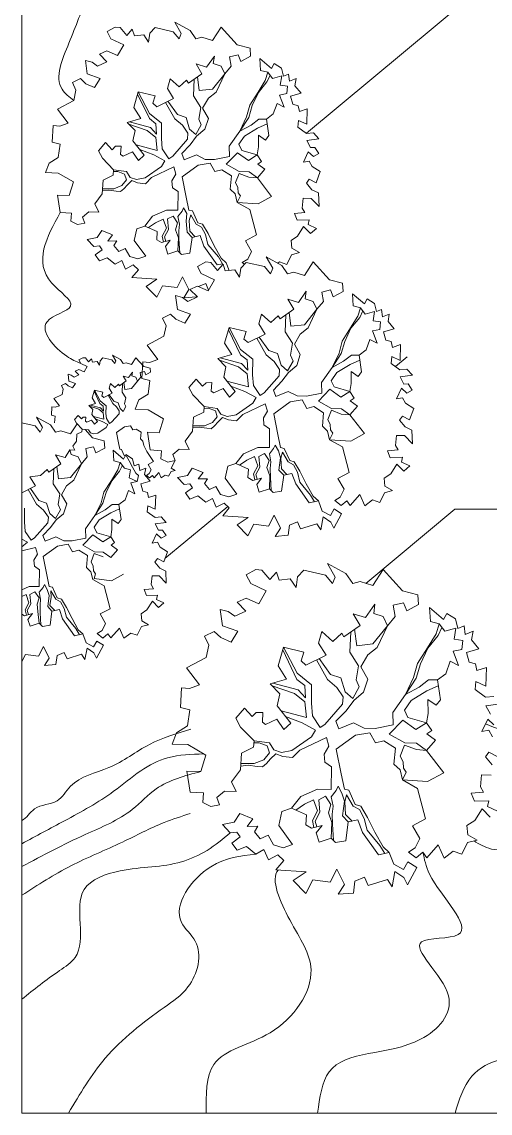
# Model space of a CAD drawing. Header units: millimetres. Extents: x 0 to 105900, y -40 to 70523.
# Drawn here: x 0 to 14388, y 0 to 33554 of the extents above; entities that cross this region are included whole.
import ezdxf

# ---------------------------------------------------------------- set-up
doc = ezdxf.new("R2010")
doc.units = ezdxf.units.MM
doc.layers.add('ceco.net 442 Smith House site plan', color=9, linetype='Continuous', lineweight=15)

msp = doc.modelspace()

# ---------------------------------------------------------------- linework, layer by layer
at = {"layer": 'ceco.net 442 Smith House site plan', "ltscale": 30}
for p, q in [((0, 68427), (0, 0)), ((246, 19563), (573, 19602)), ((3298, 19532), (3547, 19417)), ((423, 17389), (0, 17286)), ((221, 16192), (0, 16087)), ((0, 0), (105900, 0))]:
    msp.add_line(p, q, dxfattribs=at)
at = {"layer": 'ceco.net 442 Smith House site plan'}
for p, q in [((14384, 34831), (8741, 30126)), ((2869, 33392), (2620, 33254)), ((2620, 33254), (2732, 33036)), ((3018, 33378), (2869, 33392)), ((3223, 33133), (3018, 33378)), ((3391, 33326), (3223, 33133)), ((3458, 33122), (3391, 33326)), ((4095, 33375), (3928, 33201)), ((4650, 33250), (4095, 33375)), ((4829, 33035), (4650, 33250)), ((5173, 33287), (4696, 33547)), ((4696, 33547), (4900, 33198)), ((5348, 33035), (5173, 33287)), ((6126, 33389), (5862, 32979)), ((6615, 32844), (6126, 33389)), ((2732, 33036), (3131, 32849)), ((3744, 33152), (3458, 33122)), ((3894, 32931), (3744, 33152)), ((3928, 33201), (3894, 32931)), ((4900, 33198), (4829, 33035)), ((5532, 33084), (5348, 33035)), ((5862, 32979), (5532, 33084)), ((2614, 32660), (2387, 32558)), ((2387, 32558), (2612, 32329)), ((2940, 32517), (2614, 32660)), ((3131, 32849), (2940, 32517)), ((7012, 32742), (6615, 32844)), ((7027, 32496), (7012, 32742)), ((2157, 32314), (1955, 32370)), ((1955, 32370), (2011, 31950)), ((2325, 32195), (2157, 32314)), ((2612, 32329), (2325, 32195)), ((5534, 31960), (5353, 32260)), ((5353, 32260), (5675, 32165)), ((5675, 32165), (5914, 32502)), ((5914, 32502), (5883, 32269)), ((5883, 32269), (6121, 32191)), ((6383, 32478), (6644, 32540)), ((6433, 32191), (6383, 32478)), ((6644, 32540), (6729, 32334)), ((6729, 32334), (7027, 32496)), ((7313, 32423), (7673, 32116)), ((7337, 32062), (7313, 32423)), ((7673, 32116), (7753, 32269)), ((7753, 32269), (7976, 32126)), ((2011, 31950), (2404, 31810)), ((5120, 31668), (5534, 31960)), ((6232, 31954), (5859, 31487)), ((5974, 31392), (6232, 31954)), ((6121, 32191), (6232, 31954)), ((6232, 31954), (6433, 32191)), ((7559, 32004), (7337, 32062)), ((7479, 31746), (7559, 32004)), ((7630, 31907), (7531, 31704)), ((7702, 31811), (7559, 32004)), ((7983, 31889), (7702, 31811)), ((7938, 31610), (7983, 31889)), ((7976, 32126), (8039, 31885)), ((8039, 31885), (8195, 31946)), ((8195, 31946), (8223, 31726)), ((1799, 31808), (1553, 31689)), ((1553, 31689), (1663, 31452)), ((1965, 31652), (1799, 31808)), ((2237, 31532), (1965, 31652)), ((2404, 31810), (2237, 31532)), ((4473, 31509), (4556, 31804)), ((4556, 31804), (4836, 31552)), ((4836, 31552), (5062, 31758)), ((5062, 31758), (5120, 31668)), ((5295, 31791), (5274, 31276)), ((5449, 31439), (5392, 31860)), ((7257, 31389), (7479, 31746)), ((7531, 31704), (7266, 31378)), ((8161, 31571), (7938, 31610)), ((8141, 31346), (8161, 31571)), ((8223, 31726), (8429, 31812)), ((8429, 31812), (8390, 31588)), ((8390, 31588), (8577, 31364)), ((1663, 31452), (1597, 31137)), ((3438, 30923), (3576, 31402)), ((3557, 31334), (3917, 30577)), ((3922, 30738), (3576, 31402)), ((3576, 31402), (4094, 31279)), ((4094, 31279), (4025, 31049)), ((4662, 31199), (4473, 31509)), ((5274, 31276), (5497, 30925)), ((5859, 31487), (5449, 31439)), ((5551, 30901), (5730, 31206)), ((5730, 31206), (5974, 31392)), ((7004, 30987), (7257, 31389)), ((7266, 31378), (7079, 30980)), ((7920, 31300), (8141, 31346)), ((8056, 30929), (7920, 31300)), ((8577, 31364), (8257, 31270)), ((8257, 31270), (8329, 31018)), ((1597, 31137), (1091, 30871)), ((1091, 30871), (1420, 30436)), ((3653, 30582), (3438, 30923)), ((4025, 31049), (4148, 30944)), ((4148, 30944), (4662, 31199)), ((4417, 31077), (4700, 30573)), ((4778, 30707), (4489, 31113)), ((5497, 30925), (5436, 30563)), ((5730, 30583), (5551, 30901)), ((6905, 30628), (7004, 30987)), ((7079, 30980), (6970, 30612)), ((7726, 30723), (7840, 31043)), ((7840, 31043), (8056, 30929)), ((8329, 31018), (8485, 30975)), ((8485, 30975), (8526, 30802)), ((8526, 30802), (8770, 30883)), ((8770, 30883), (8754, 30403)), ((3236, 30460), (3653, 30582)), ((3917, 30577), (4119, 30418)), ((4291, 30440), (3922, 30738)), ((4700, 30573), (4936, 30372)), ((5044, 30617), (4778, 30707)), ((5153, 30258), (5044, 30617)), ((5436, 30563), (5514, 30385)), ((5625, 30252), (5730, 30583)), ((6696, 30193), (6905, 30628)), ((6970, 30612), (6696, 30193)), ((7286, 30565), (7043, 30379)), ((7513, 30563), (7286, 30565)), ((7513, 30563), (7726, 30723)), ((7590, 30056), (7513, 30563)), ((960, 30364), (934, 29856)), ((1166, 30345), (960, 30364)), ((1420, 30436), (1166, 30345)), ((3478, 30211), (3236, 30460)), ((3283, 30411), (3855, 30215)), ((3949, 30310), (3304, 30480)), ((3411, 29896), (3478, 30211)), ((3855, 30215), (4119, 30002)), ((4138, 30104), (3949, 30310)), ((4119, 30418), (4138, 30104)), ((4286, 29968), (4291, 30440)), ((4936, 30372), (5104, 30130)), ((5345, 30089), (5153, 30258)), ((5514, 30385), (5345, 30089)), ((5369, 30040), (5625, 30252)), ((7043, 30379), (6696, 30193)), ((6842, 30038), (7242, 30285)), ((7242, 30285), (7536, 30414)), ((8501, 30521), (8482, 30315)), ((8482, 30315), (8748, 30121)), ((8754, 30403), (8501, 30521)), ((3758, 29459), (3411, 29896)), ((4119, 30002), (4159, 29602)), ((4314, 29644), (4286, 29968)), ((5087, 29943), (4634, 29426)), ((5104, 30130), (5087, 29943)), ((5175, 29774), (5369, 30040)), ((6696, 30193), (6371, 29732)), ((6669, 29790), (6842, 30038)), ((7275, 29707), (7270, 30066)), ((7270, 30066), (7482, 29914)), ((7482, 29914), (7590, 30056)), ((8748, 30121), (8957, 30139)), ((9129, 29954), (8756, 29903)), ((8756, 29903), (8869, 29685)), ((8957, 30139), (9129, 29954)), ((934, 29856), (1173, 29797)), ((1173, 29797), (1117, 29386)), ((2354, 29586), (2575, 29840)), ((2475, 29358), (2354, 29586)), ((2575, 29840), (2772, 29623)), ((2772, 29623), (2876, 29727)), ((2876, 29727), (3047, 29731)), ((3047, 29731), (3033, 29477)), ((3113, 29423), (3399, 29557)), ((3399, 29557), (3583, 29295)), ((4159, 29602), (3510, 29771)), ((3626, 29626), (4052, 29461)), ((4513, 29343), (4314, 29644)), ((4915, 29505), (5175, 29774)), ((6282, 29173), (6626, 29529)), ((6371, 29732), (6379, 29410)), ((6626, 29529), (6963, 29291)), ((6755, 29602), (6669, 29790)), ((7234, 29465), (6755, 29602)), ((7234, 29465), (7275, 29707)), ((8800, 29559), (8649, 29242)), ((8957, 29412), (8800, 29559)), ((8869, 29685), (9002, 29692)), ((9002, 29692), (9126, 29501)), ((836, 29204), (726, 28922)), ((1117, 29386), (836, 29204)), ((2820, 29006), (2475, 29358)), ((3033, 29477), (3113, 29423)), ((3583, 29295), (3758, 29459)), ((4052, 29461), (4394, 29278)), ((4394, 29278), (4293, 29108)), ((4634, 29426), (4513, 29343)), ((4991, 29309), (4915, 29505)), ((5364, 29464), (4991, 29309)), ((5635, 29326), (5364, 29464)), ((5785, 29209), (5420, 29147)), ((5918, 29320), (5635, 29326)), ((5932, 28950), (5785, 29209)), ((6379, 29410), (5918, 29320)), ((6963, 29291), (7234, 29465)), ((7367, 29264), (7234, 29465)), ((7246, 29180), (7367, 29264)), ((8649, 29242), (8831, 29273)), ((8831, 29273), (8920, 29104)), ((9126, 29501), (8957, 29412)), ((726, 28922), (1121, 28905)), ((1121, 28905), (1587, 28635)), ((2805, 28837), (2820, 29006)), ((2815, 28949), (2948, 28956)), ((3212, 28951), (2820, 29006)), ((2948, 28956), (3157, 28871)), ((3157, 28871), (3217, 28696)), ((3328, 28771), (3212, 28951)), ((4293, 29108), (3790, 28757)), ((3988, 28767), (4670, 29093)), ((4734, 28870), (4612, 28664)), ((4670, 29093), (4734, 28870)), ((5420, 29147), (4925, 28786)), ((6145, 29006), (5932, 28950)), ((6439, 28819), (6145, 29006)), ((6677, 28949), (6282, 29173)), ((6562, 28610), (6672, 28892)), ((6672, 28892), (6974, 28780)), ((6979, 28940), (6677, 28949)), ((7236, 28756), (6979, 28940)), ((7236, 28756), (7467, 29019)), ((7467, 29019), (7246, 29180)), ((8920, 29104), (9170, 28949)), ((9170, 28949), (9044, 28602)), ((1587, 28635), (1455, 28213)), ((2469, 28263), (2499, 28685)), ((2499, 28685), (2805, 28837)), ((3217, 28696), (3069, 28520)), ((3135, 28420), (3241, 28542)), ((3241, 28542), (3376, 28672)), ((3520, 28706), (3328, 28771)), ((3376, 28672), (3558, 28599)), ((3790, 28757), (3520, 28706)), ((3558, 28599), (3801, 28577)), ((3801, 28577), (3988, 28767)), ((4612, 28664), (4631, 28454)), ((4925, 28786), (5048, 28161)), ((6402, 28407), (6439, 28819)), ((6633, 28462), (6562, 28610)), ((6974, 28780), (7236, 28756)), ((7675, 28187), (7236, 28756)), ((8828, 28716), (8741, 28591)), ((8741, 28591), (8912, 28387)), ((9044, 28602), (8828, 28716)), ((1455, 28213), (1097, 28227)), ((1097, 28227), (1181, 27690)), ((2243, 27953), (2469, 28263)), ((2476, 28357), (2669, 28377)), ((2824, 28420), (2480, 28422)), ((2669, 28377), (2902, 28347)), ((3069, 28520), (2824, 28420)), ((2902, 28347), (3033, 28335)), ((3033, 28335), (3135, 28420)), ((4631, 28454), (4799, 28335)), ((4799, 28335), (4794, 27759)), ((6558, 28261), (6402, 28407)), ((6619, 28000), (6558, 28261)), ((6619, 28000), (6713, 28199)), ((6647, 28300), (6633, 28462)), ((6713, 28199), (6647, 28300)), ((7258, 27961), (7675, 28187)), ((8912, 28387), (9111, 28293)), ((9111, 28293), (9130, 27876)), ((2362, 27706), (2243, 27953)), ((5048, 28161), (5135, 27766)), ((7006, 27786), (6619, 28000)), ((6619, 28000), (7258, 27961)), ((8643, 28128), (8616, 27828)), ((8888, 28125), (8643, 28128)), ((9130, 27876), (8888, 28125)), ((1181, 27690), (1528, 27668)), ((1528, 27668), (1506, 27425)), ((1867, 27553), (2061, 27715)), ((1935, 27367), (1867, 27553)), ((2061, 27715), (2362, 27706)), ((4013, 27576), (3778, 27275)), ((4445, 27763), (4013, 27576)), ((4794, 27759), (4445, 27763)), ((4477, 27495), (4646, 27584)), ((4646, 27584), (4787, 27373)), ((4796, 27570), (4923, 27729)), ((4840, 27330), (4796, 27570)), ((4923, 27729), (4971, 27838)), ((4971, 27838), (5068, 27659)), ((5068, 27659), (5050, 27427)), ((5135, 27766), (5245, 27738)), ((5143, 27444), (5188, 27620)), ((5188, 27620), (5360, 27331)), ((5245, 27738), (5411, 27373)), ((7209, 27002), (7006, 27786)), ((8697, 27689), (8374, 27661)), ((8374, 27661), (8459, 27455)), ((8616, 27828), (8697, 27689)), ((1506, 27425), (1714, 27321)), ((1714, 27321), (1935, 27367)), ((3454, 26833), (3534, 27194)), ((3534, 27194), (3778, 27275)), ((3778, 27275), (4159, 27109)), ((3887, 27228), (4108, 27378)), ((4108, 27378), (4345, 27489)), ((4442, 27206), (4316, 26962)), ((4345, 27489), (4442, 27206)), ((4505, 27172), (4477, 27495)), ((4787, 27373), (4721, 27162)), ((4821, 27124), (4840, 27330)), ((5050, 27427), (5082, 27082)), ((5161, 27113), (5143, 27444)), ((5360, 27331), (5521, 27240)), ((5411, 27373), (5549, 27332)), ((5521, 27240), (5642, 27012)), ((5549, 27332), (5721, 27043)), ((8459, 27455), (8828, 27469)), ((8658, 27258), (8471, 26964)), ((8866, 27050), (8658, 27258)), ((8828, 27469), (8796, 27321)), ((8796, 27321), (9050, 27204)), ((9050, 27204), (8866, 27050)), ((2012, 26860), (2310, 26918)), ((2209, 26644), (2012, 26860)), ((2310, 26918), (2453, 27141)), ((2453, 27141), (2790, 27006)), ((2790, 27006), (2640, 26812)), ((4159, 27109), (4145, 26855)), ((4145, 26855), (4289, 26766)), ((4316, 26962), (4352, 26783)), ((4381, 26947), (4505, 27172)), ((4427, 26802), (4381, 26947)), ((4721, 27162), (4812, 26908)), ((4812, 26908), (4794, 26513)), ((4827, 26869), (4821, 27124)), ((4851, 26455), (4827, 26869)), ((5082, 27082), (5229, 26927)), ((5327, 26948), (5161, 27113)), ((5166, 26442), (5229, 26927)), ((5229, 26927), (5479, 26980)), ((5479, 26980), (5591, 26658)), ((5642, 27012), (5719, 26712)), ((5721, 27043), (5913, 26667)), ((6872, 26825), (7209, 27002)), ((8471, 26964), (8270, 26831)), ((2381, 26665), (2209, 26644)), ((2252, 26385), (2465, 26545)), ((2465, 26545), (2381, 26665)), ((2640, 26812), (2915, 26816)), ((2915, 26816), (2826, 26673)), ((2826, 26673), (2979, 26489)), ((2979, 26489), (3177, 26584)), ((3177, 26584), (3315, 26335)), ((3807, 26348), (3454, 26833)), ((4289, 26766), (4559, 26837)), ((4559, 26837), (4410, 26642)), ((4410, 26642), (4483, 26409)), ((4483, 26409), (4794, 26513)), ((4794, 26513), (4907, 26399)), ((5591, 26658), (6002, 26082)), ((5719, 26712), (6043, 26324)), ((5913, 26667), (6124, 26288)), ((7059, 26496), (6872, 26825)), ((8270, 26831), (8295, 26592)), ((8295, 26592), (8529, 26458)), ((2387, 26203), (2252, 26385)), ((2622, 26294), (2387, 26203)), ((2869, 26102), (2622, 26294)), ((3068, 26216), (2869, 26102)), ((3185, 25950), (3068, 26216)), ((3315, 26335), (3563, 26266)), ((3563, 26266), (3807, 26348)), ((4907, 26399), (5166, 26442)), ((5652, 26173), (5400, 26033)), ((5804, 26159), (5652, 26173)), ((6043, 26324), (6165, 26117)), ((6124, 26288), (6281, 26142)), ((6773, 26154), (6943, 26261)), ((6943, 26261), (7059, 26496)), ((7505, 26331), (7712, 25977)), ((7989, 26067), (7505, 26331)), ((7918, 26173), (7866, 26134)), ((8137, 26097), (7918, 26173)), ((8287, 26394), (8137, 26097)), ((8529, 26458), (8287, 26394)), ((3424, 26080), (3185, 25950)), ((3380, 25697), (3581, 25934)), ((3581, 25934), (3424, 26080)), ((5400, 26033), (5514, 25812)), ((6011, 25910), (5804, 26159)), ((6002, 26082), (6165, 26117)), ((6182, 26106), (6011, 25910)), ((6249, 25899), (6182, 26106)), ((6540, 25930), (6249, 25899)), ((6281, 26142), (6368, 25911)), ((6692, 25705), (6540, 25930)), ((6726, 25980), (6692, 25705)), ((6895, 26156), (6726, 25980)), ((6842, 26101), (6773, 26154)), ((7458, 26029), (6895, 26156)), ((7640, 25811), (7458, 26029)), ((7712, 25977), (7640, 25811)), ((8166, 25811), (7989, 26067)), ((8353, 25861), (8166, 25811)), ((8688, 25754), (8353, 25861)), ((8955, 26170), (8688, 25754)), ((9451, 25618), (8955, 26170)), ((4149, 25646), (3380, 25697)), ((3817, 25421), (4149, 25646)), ((4939, 25716), (4767, 25382)), ((5130, 25321), (4939, 25716)), ((5648, 25510), (5423, 25418)), ((5514, 25812), (5918, 25622)), ((5736, 25306), (5648, 25510)), ((5918, 25622), (5725, 25286)), ((9853, 25514), (9451, 25618)), ((9869, 25264), (9853, 25514)), ((4146, 25089), (3817, 25421)), ((4320, 25442), (4146, 25089)), ((4767, 25382), (4320, 25442)), ((4975, 25071), (5130, 25321)), ((5393, 25430), (5164, 25327)), ((5164, 25327), (5392, 25095)), ((5725, 25286), (5393, 25430)), ((8498, 24929), (8740, 25271)), ((8740, 25271), (8708, 25034)), ((9216, 25247), (9481, 25309)), ((9266, 24955), (9216, 25247)), ((9481, 25309), (9567, 25100)), ((9567, 25100), (9869, 25264)), ((10183, 24824), (10159, 25190)), ((10159, 25190), (10523, 24879)), ((4725, 25137), (4782, 24711)), ((4931, 25080), (4725, 25137)), ((5101, 24959), (4931, 25080)), ((5365, 25101), (4975, 25071)), ((5392, 25095), (5101, 24959)), ((5367, 25120), (5365, 25101)), ((8172, 25025), (8498, 24929)), ((8355, 24721), (8172, 25025)), ((8708, 25034), (8950, 24955)), ((8950, 24955), (9063, 24715)), ((9063, 24715), (9266, 24955)), ((10523, 24879), (10605, 25035)), ((10605, 25035), (10831, 24890)), ((10831, 24890), (10895, 24645)), ((4568, 24567), (4318, 24446)), ((4736, 24408), (4568, 24567)), ((4782, 24711), (5181, 24569)), ((5181, 24569), (5012, 24287)), ((7279, 24264), (7364, 24562)), ((7364, 24562), (7647, 24307)), ((7647, 24307), (7877, 24516)), ((7877, 24516), (7935, 24425)), ((7935, 24425), (8355, 24721)), ((8113, 24550), (8091, 24027)), ((8268, 24193), (8211, 24620)), ((9063, 24715), (8685, 24242)), ((8800, 24145), (9063, 24715)), ((10102, 24142), (10327, 24504)), ((10408, 24765), (10183, 24824)), ((10327, 24504), (10408, 24765)), ((10481, 24667), (10380, 24461)), ((10553, 24570), (10408, 24765)), ((10838, 24649), (10553, 24570)), ((10793, 24366), (10838, 24649)), ((10895, 24645), (11053, 24707)), ((11053, 24707), (11081, 24484)), ((11081, 24484), (11290, 24570)), ((11290, 24570), (11250, 24344)), ((4318, 24446), (4430, 24206)), ((4430, 24206), (4363, 23887)), ((5012, 24287), (4736, 24408)), ((7471, 23949), (7279, 24264)), ((8685, 24242), (8268, 24193)), ((10380, 24461), (10111, 24131)), ((11019, 24327), (10793, 24366)), ((10998, 24099), (11019, 24327)), ((11250, 24344), (11440, 24116)), ((4363, 23887), (3850, 23617)), ((6230, 23670), (6369, 24155)), ((6350, 24086), (6715, 23319)), ((6720, 23481), (6369, 24155)), ((6369, 24155), (6894, 24030)), ((6894, 24030), (6825, 23797)), ((6949, 23690), (7471, 23949)), ((7222, 23826), (7509, 23314)), ((7589, 23450), (7295, 23862)), ((8091, 24027), (8317, 23672)), ((8372, 23648), (8553, 23956)), ((8553, 23956), (8800, 24145)), ((9845, 23734), (10102, 24142)), ((10111, 24131), (9921, 23728)), ((10774, 24052), (10998, 24099)), ((10912, 23676), (10774, 24052)), ((11440, 24116), (11116, 24021)), ((11116, 24021), (11188, 23766)), ((3850, 23617), (4183, 23175)), ((6447, 23324), (6230, 23670)), ((6825, 23797), (6949, 23690)), ((8317, 23672), (8255, 23304)), ((8554, 23325), (8372, 23648)), ((9745, 23370), (9845, 23734)), ((9921, 23728), (9811, 23354)), ((10577, 23467), (10693, 23791)), ((10693, 23791), (10912, 23676)), ((11188, 23766), (11347, 23722)), ((11347, 23722), (11389, 23546)), ((11389, 23546), (11636, 23629)), ((11636, 23629), (11620, 23142)), ((1876, 23228), (1752, 23159)), ((1752, 23159), (1808, 23050)), ((1951, 23222), (1876, 23228)), ((2053, 23099), (1951, 23222)), ((2137, 23195), (2053, 23099)), ((2170, 23093), (2137, 23195)), ((2489, 23220), (2406, 23133)), ((2767, 23157), (2489, 23220)), ((2856, 23050), (2767, 23157)), ((3028, 23176), (2790, 23306)), ((2790, 23306), (2892, 23131)), ((3116, 23050), (3028, 23176)), ((3505, 23227), (3373, 23022)), ((3749, 22954), (3505, 23227)), ((4183, 23175), (3926, 23084)), ((6024, 23200), (6447, 23324)), ((6269, 22948), (6024, 23200)), ((6748, 23048), (6094, 23220)), ((6715, 23319), (6920, 23157)), ((7094, 23179), (6720, 23481)), ((6920, 23157), (6939, 22839)), ((7090, 22701), (7094, 23179)), ((7509, 23314), (7749, 23110)), ((7858, 23359), (7589, 23450)), ((7968, 22995), (7858, 23359)), ((8255, 23304), (8334, 23124)), ((8447, 22989), (8554, 23325)), ((9533, 22930), (9745, 23370)), ((9811, 23354), (9533, 22930)), ((10132, 23306), (9885, 23118)), ((10087, 23023), (10384, 23153)), ((10361, 23304), (10132, 23306)), ((10361, 23304), (10577, 23467)), ((10439, 22790), (10361, 23304)), ((11363, 23261), (11344, 23053)), ((11620, 23142), (11363, 23261)), ((11843, 23258), (11479, 22954)), ((1748, 22862), (1635, 22811)), ((1912, 22791), (1748, 22862)), ((1808, 23050), (2007, 22957)), ((2007, 22957), (1912, 22791)), ((2314, 23108), (2170, 23093)), ((2388, 22998), (2314, 23108)), ((2406, 23133), (2388, 22998)), ((2892, 23131), (2856, 23050)), ((3208, 23074), (3116, 23050)), ((3373, 23022), (3208, 23074)), ((3717, 23102), (3690, 22588)), ((3926, 23084), (3717, 23102)), ((3947, 22903), (3749, 22954)), ((3955, 22780), (3947, 22903)), ((6072, 23150), (6653, 22951)), ((6202, 22628), (6269, 22948)), ((6653, 22951), (6920, 22735)), ((6939, 22839), (6748, 23048)), ((7749, 23110), (7918, 22865)), ((7918, 22865), (7901, 22675)), ((8163, 22824), (7968, 22995)), ((8334, 23124), (8163, 22824)), ((8188, 22774), (8447, 22989)), ((9533, 22930), (9203, 22461)), ((9885, 23118), (9533, 22930)), ((9681, 22772), (10087, 23023)), ((11344, 23053), (11613, 22856)), ((11613, 22856), (11826, 22875)), ((11826, 22875), (12000, 22687)), ((1520, 22689), (1419, 22717)), ((1419, 22717), (1447, 22507)), ((1447, 22507), (1644, 22437)), ((1604, 22630), (1520, 22689)), ((1748, 22697), (1604, 22630)), ((1635, 22811), (1748, 22697)), ((3002, 22366), (3209, 22512)), ((3209, 22512), (3118, 22662)), ((3118, 22662), (3279, 22615)), ((3279, 22615), (3398, 22783)), ((3398, 22783), (3383, 22667)), ((3383, 22667), (3502, 22628)), ((3502, 22628), (3558, 22509)), ((3558, 22509), (3658, 22628)), ((3633, 22771), (3764, 22802)), ((3658, 22628), (3633, 22771)), ((3690, 22588), (3933, 22528)), ((3764, 22802), (3806, 22699)), ((3806, 22699), (3955, 22780)), ((3933, 22528), (3876, 22111)), ((5130, 22314), (5354, 22571)), ((5354, 22571), (5555, 22352)), ((6554, 22184), (6202, 22628)), ((6960, 22330), (6303, 22502)), ((6920, 22735), (6960, 22330)), ((7117, 22373), (7090, 22701)), ((7901, 22675), (7442, 22152)), ((7727, 22232), (7991, 22504)), ((7991, 22504), (8188, 22774)), ((9505, 22520), (9681, 22772)), ((9593, 22330), (9505, 22520)), ((10115, 22800), (10331, 22647)), ((10120, 22436), (10115, 22800)), ((10331, 22647), (10439, 22790)), ((12000, 22687), (11622, 22635)), ((11622, 22635), (11736, 22414)), ((1341, 22436), (1218, 22377)), ((1218, 22377), (1273, 22258)), ((1273, 22258), (1240, 22101)), ((1424, 22358), (1341, 22436)), ((1560, 22299), (1424, 22358)), ((1644, 22437), (1560, 22299)), ((2161, 21994), (2230, 22233)), ((2230, 22233), (2488, 22172)), ((2488, 22172), (2454, 22057)), ((2678, 22287), (2720, 22434)), ((2773, 22132), (2678, 22287)), ((2720, 22434), (2859, 22308)), ((2859, 22308), (2973, 22411)), ((2973, 22411), (3002, 22366)), ((5253, 22082), (5130, 22314)), ((5555, 22352), (5660, 22457)), ((5660, 22457), (5833, 22461)), ((5833, 22461), (5819, 22203)), ((5819, 22203), (5900, 22148)), ((5900, 22148), (6190, 22284)), ((6190, 22284), (6376, 22019)), ((6376, 22019), (6554, 22184)), ((6420, 22354), (6852, 22186)), ((6852, 22186), (7199, 22001)), ((7319, 22067), (7117, 22373)), ((7442, 22152), (7319, 22067)), ((7804, 22033), (7727, 22232)), ((8183, 22190), (7804, 22033)), ((8457, 22050), (8183, 22190)), ((9113, 21895), (9462, 22256)), ((9203, 22461), (9212, 22135)), ((9462, 22256), (9804, 22014)), ((10079, 22191), (9593, 22330)), ((9804, 22014), (10079, 22191)), ((10079, 22191), (10120, 22436)), ((10213, 21987), (10079, 22191)), ((11667, 22286), (11514, 21965)), ((11826, 22138), (11667, 22286)), ((11736, 22414), (11871, 22421)), ((11997, 22227), (11826, 22138)), ((11871, 22421), (11997, 22227)), ((1240, 22101), (987, 21968)), ((987, 21968), (1152, 21750)), ((2059, 21762), (2268, 21823)), ((2268, 21823), (2161, 21994)), ((2454, 22057), (2516, 22004)), ((2516, 22004), (2773, 22132)), ((3591, 21927), (3479, 21640)), ((3876, 22111), (3591, 21927)), ((5603, 21725), (5253, 22082)), ((7097, 21829), (6586, 21473)), ((6788, 21484), (7478, 21814)), ((7199, 22001), (7097, 21829)), ((7478, 21814), (7544, 21587)), ((8240, 21869), (7737, 21503)), ((8609, 21931), (8240, 21869)), ((8744, 22044), (8457, 22050)), ((8758, 21669), (8609, 21931)), ((9212, 22135), (8744, 22044)), ((9514, 21667), (9113, 21895)), ((10091, 21902), (10213, 21987)), ((10315, 21738), (10091, 21902)), ((11514, 21965), (11698, 21996)), ((11698, 21996), (11788, 21825)), ((11788, 21825), (12042, 21668)), ((922, 21714), (908, 21460)), ((1025, 21705), (922, 21714)), ((1152, 21750), (1025, 21705)), ((2180, 21638), (2059, 21762)), ((2147, 21480), (2180, 21638)), ((2321, 21262), (2147, 21480)), ((3479, 21640), (3880, 21623)), ((3880, 21623), (4353, 21350)), ((5277, 21400), (5587, 21554)), ((5587, 21554), (5603, 21725)), ((5598, 21668), (5732, 21675)), ((6000, 21670), (5603, 21725)), ((5732, 21675), (5945, 21589)), ((5945, 21589), (6005, 21411)), ((6118, 21487), (6000, 21670)), ((6313, 21421), (6118, 21487)), ((6598, 21290), (6788, 21484)), ((7544, 21587), (7420, 21378)), ((7737, 21503), (7862, 20869)), ((8974, 21726), (8758, 21669)), ((9272, 21536), (8974, 21726)), ((9234, 21118), (9272, 21536)), ((9397, 21324), (9509, 21610)), ((9509, 21610), (9815, 21496)), ((9820, 21659), (9514, 21667)), ((9815, 21496), (10081, 21472)), ((10081, 21472), (9820, 21659)), ((10081, 21472), (10315, 21738)), ((12042, 21668), (11914, 21316)), ((405, 21130), (0, 21222)), ((447, 21398), (630, 21084)), ((876, 21163), (447, 21398)), ((1034, 20937), (876, 21163)), ((908, 21460), (1028, 21431)), ((1028, 21431), (1000, 21225)), ((1695, 21195), (1497, 20886)), ((1618, 21325), (1729, 21452)), ((1679, 21211), (1618, 21325)), ((1852, 21035), (1679, 21211)), ((1729, 21452), (1828, 21344)), ((1828, 21344), (1880, 21396)), ((1880, 21396), (1965, 21398)), ((1965, 21398), (1958, 21271)), ((1958, 21271), (1998, 21244)), ((1998, 21244), (2141, 21311)), ((2141, 21311), (2233, 21180)), ((2233, 21180), (2321, 21262)), ((4353, 21350), (4219, 20922)), ((5247, 20972), (5277, 21400)), ((5855, 21233), (5607, 21131)), ((6005, 21411), (5855, 21233)), ((5923, 21131), (6030, 21255)), ((6030, 21255), (6166, 21387)), ((6166, 21387), (6351, 21313)), ((6586, 21473), (6313, 21421)), ((6351, 21313), (6598, 21290)), ((7420, 21378), (7439, 21166)), ((7439, 21166), (7610, 21045)), ((9469, 21173), (9397, 21324)), ((9483, 21009), (9469, 21173)), ((10526, 20895), (10081, 21472)), ((11695, 21431), (11607, 21305)), ((11607, 21305), (11780, 21098)), ((11914, 21316), (11695, 21431)), ((566, 20937), (405, 21130)), ((630, 21084), (566, 20937)), ((1199, 20981), (1034, 20937)), ((1497, 20886), (1199, 20981)), ((1676, 20664), (1691, 20875)), ((1691, 20875), (1844, 20951)), ((1844, 20951), (1852, 21035)), ((2174, 20765), (1943, 21022)), ((3856, 20936), (3941, 20391)), ((4219, 20922), (3856, 20936)), ((5018, 20658), (5247, 20972)), ((5254, 21067), (5449, 21088)), ((5607, 21131), (5258, 21134)), ((5449, 21088), (5686, 21057)), ((5686, 21057), (5819, 21045)), ((5819, 21045), (5923, 21131)), ((7610, 21045), (7605, 20462)), ((7862, 20869), (7950, 20468)), ((9393, 20970), (9234, 21118)), ((9455, 20706), (9393, 20970)), ((9455, 20706), (9550, 20907)), ((9550, 20907), (9483, 21009)), ((10103, 20666), (10526, 20895)), ((11507, 20835), (11479, 20532)), ((11756, 20832), (11507, 20835)), ((12001, 20580), (11756, 20832)), ((11780, 21098), (11982, 21003)), ((11982, 21003), (12001, 20580)), ((1563, 20509), (1676, 20664)), ((1623, 20385), (1563, 20509)), ((1966, 20436), (2200, 20491)), ((2531, 20673), (2174, 20765)), ((2200, 20491), (2277, 20305)), ((2545, 20451), (2531, 20673)), ((3838, 20348), (3751, 20532)), ((5139, 20407), (5018, 20658)), ((7736, 20431), (7784, 20541)), ((7784, 20541), (7883, 20360)), ((7950, 20468), (8062, 20439)), ((9455, 20706), (10103, 20666)), ((9848, 20488), (9455, 20706)), ((10053, 19694), (9848, 20488)), ((11479, 20532), (11562, 20390)), ((1038, 20239), (1328, 20154)), ((1201, 19969), (1038, 20239)), ((1328, 20154), (1472, 20390)), ((1472, 20390), (1515, 20247)), ((1472, 20390), (1623, 20385)), ((1515, 20247), (1730, 20177)), ((1730, 20177), (1829, 19963)), ((1829, 19963), (2010, 20177)), ((2010, 20177), (1966, 20436)), ((2277, 20305), (2545, 20451)), ((2824, 20061), (2803, 20385)), ((2803, 20385), (3126, 20110)), ((3126, 20110), (3198, 20248)), ((3198, 20248), (3399, 20119)), ((4046, 20033), (3838, 20348)), ((3941, 20391), (4293, 20369)), ((4293, 20369), (4271, 20122)), ((4636, 20252), (4833, 20416)), ((4706, 20064), (4636, 20252)), ((4833, 20416), (5139, 20407)), ((6812, 20275), (6574, 19971)), ((7251, 20465), (6812, 20275)), ((6909, 20075), (7149, 20187)), ((7149, 20187), (7247, 19900)), ((7605, 20462), (7251, 20465)), ((7283, 20194), (7454, 20284)), ((7311, 19866), (7283, 20194)), ((7454, 20284), (7598, 20070)), ((7607, 20270), (7736, 20431)), ((7651, 20026), (7607, 20270)), ((7883, 20360), (7950, 20152)), ((7950, 20152), (7896, 19774)), ((7958, 20142), (8004, 20320)), ((7976, 19806), (7958, 20142)), ((8004, 20320), (8178, 20027)), ((8062, 20439), (8230, 20070)), ((11562, 20390), (11234, 20362)), ((11234, 20362), (11321, 20153)), ((11321, 20153), (11695, 20167)), ((11695, 20167), (11662, 20017)), ((829, 19706), (1201, 19969)), ((986, 19817), (967, 19353)), ((1124, 19501), (1074, 19879)), ((1829, 19963), (1494, 19544)), ((1597, 19458), (1829, 19963)), ((3023, 20008), (2824, 20061)), ((2951, 19777), (3023, 20008)), ((3088, 19921), (2999, 19739)), ((3152, 19835), (3023, 20008)), ((3337, 19783), (3152, 19835)), ((3399, 20119), (3456, 19901)), ((3456, 19901), (3596, 19956)), ((3596, 19956), (3621, 19759)), ((3621, 19759), (3806, 19836)), ((3806, 19836), (3771, 19635)), ((3878, 19945), (4046, 20033)), ((3971, 19780), (3878, 19945)), ((4271, 20122), (4481, 20017)), ((4481, 20017), (4706, 20064)), ((4706, 20064), (4589, 19828)), ((4589, 19828), (4706, 19761)), ((5086, 19608), (5230, 19834)), ((5230, 19834), (5573, 19698)), ((6246, 19522), (6327, 19888)), ((6327, 19888), (6574, 19971)), ((6574, 19971), (6961, 19802)), ((6684, 19923), (6909, 20075)), ((6961, 19802), (6947, 19545)), ((7247, 19900), (7119, 19653)), ((7185, 19638), (7311, 19866)), ((7598, 20070), (7530, 19855)), ((7530, 19855), (7622, 19598)), ((7632, 19818), (7651, 20026)), ((7638, 19559), (7632, 19818)), ((8145, 19638), (7976, 19806)), ((8178, 20027), (8342, 19935)), ((8230, 20070), (8370, 20028)), ((8342, 19935), (8465, 19704)), ((8370, 20028), (8544, 19735)), ((11523, 19953), (11333, 19655)), ((11733, 19742), (11523, 19953)), ((11662, 20017), (11920, 19898)), ((11920, 19898), (11733, 19742)), ((417, 19284), (246, 19563)), ((573, 19602), (777, 19787)), ((777, 19787), (829, 19706)), ((1494, 19544), (1124, 19501)), ((2752, 19455), (2951, 19777)), ((2999, 19739), (2760, 19446)), ((3298, 19532), (3337, 19783)), ((3547, 19417), (3582, 19603)), ((3771, 19635), (3940, 19432)), ((3828, 19609), (3913, 19663)), ((3925, 19535), (3828, 19609)), ((3913, 19663), (3971, 19780)), ((4012, 19607), (3925, 19535)), ((4062, 19536), (4012, 19607)), ((4210, 19702), (4062, 19536)), ((4284, 19530), (4210, 19702)), ((4400, 19619), (4284, 19530)), ((4510, 19581), (4400, 19619)), ((4585, 19729), (4510, 19581)), ((4706, 19761), (4585, 19729)), ((4783, 19549), (5086, 19608)), ((4984, 19330), (4783, 19549)), ((5573, 19698), (5421, 19501)), ((5421, 19501), (5699, 19505)), ((5699, 19505), (5609, 19359)), ((6604, 19030), (6246, 19522)), ((6947, 19545), (7092, 19455)), ((7092, 19455), (7367, 19526)), ((7119, 19653), (7157, 19471)), ((7232, 19491), (7185, 19638)), ((7367, 19526), (7215, 19329)), ((7622, 19598), (7605, 19198)), ((7662, 19139), (7638, 19559)), ((7896, 19774), (8045, 19617)), ((7982, 19125), (8045, 19617)), ((8045, 19617), (8299, 19671)), ((8299, 19671), (8413, 19345)), ((8465, 19704), (8542, 19400)), ((8544, 19735), (8739, 19353)), ((9711, 19514), (10053, 19694)), ((9901, 19181), (9711, 19514)), ((11333, 19655), (11129, 19520)), ((11129, 19520), (11155, 19278)), ((0, 19077), (417, 19284)), ((196, 19175), (450, 18720)), ((521, 18841), (261, 19207)), ((967, 19353), (1168, 19038)), ((1217, 19016), (1377, 19291)), ((1377, 19291), (1597, 19458)), ((2524, 19093), (2752, 19455)), ((2760, 19446), (2591, 19087)), ((3174, 18856), (3276, 19144)), ((3276, 19144), (3471, 19042)), ((3348, 19375), (3547, 19417)), ((3471, 19042), (3348, 19375)), ((3940, 19432), (3652, 19348)), ((3652, 19348), (3716, 19121)), ((5158, 19352), (4984, 19330)), ((5027, 19068), (5243, 19230)), ((5243, 19230), (5158, 19352)), ((5609, 19359), (5764, 19173)), ((5764, 19173), (5964, 19270)), ((5964, 19270), (6105, 19018)), ((7215, 19329), (7289, 19092)), ((7289, 19092), (7605, 19198)), ((7605, 19198), (7719, 19082)), ((8413, 19345), (8829, 18761)), ((8542, 19400), (8871, 19006)), ((8739, 19353), (8953, 18970)), ((9784, 18943), (9901, 19181)), ((11391, 19142), (11146, 19077)), ((11155, 19278), (11391, 19142)), ((760, 18760), (521, 18841)), ((1168, 19038), (1113, 18711)), ((1378, 18730), (1217, 19016)), ((2435, 18770), (2524, 19093)), ((2591, 19087), (2493, 18756)), ((2982, 18712), (3174, 18856)), ((3716, 19121), (3857, 19083)), ((3857, 19083), (3894, 18927)), ((3894, 18927), (4113, 19000)), ((4113, 19000), (4099, 18568)), ((5163, 18883), (5027, 19068)), ((5402, 18976), (5163, 18883)), ((5652, 18781), (5402, 18976)), ((5854, 18897), (5652, 18781)), ((5973, 18627), (5854, 18897)), ((6105, 19018), (6357, 18947)), ((6357, 18947), (6604, 19030)), ((7719, 19082), (7982, 19125)), ((8829, 18761), (9113, 18822)), ((8871, 19006), (8994, 18796)), ((8953, 18970), (9113, 18822)), ((9113, 18822), (9228, 18514)), ((9611, 18834), (9784, 18943)), ((9808, 18682), (9611, 18834)), ((9984, 18829), (9808, 18682)), ((10086, 18686), (9984, 18829)), ((10385, 19022), (10086, 18686)), ((10535, 18674), (10385, 19022)), ((10772, 18853), (10535, 18674)), ((10994, 18776), (10772, 18853)), ((11146, 19077), (10994, 18776)), ((78, 18176), (82, 18601)), ((450, 18720), (663, 18540)), ((663, 18540), (814, 18322)), ((858, 18437), (760, 18760)), ((1183, 18552), (1031, 18285)), ((1113, 18711), (1183, 18552)), ((1283, 18432), (1378, 18730)), ((2247, 18379), (2435, 18770)), ((2493, 18756), (2247, 18379)), ((2559, 18546), (2247, 18379)), ((2378, 18240), (2738, 18462)), ((2778, 18713), (2559, 18546)), ((2738, 18462), (3003, 18578)), ((2982, 18712), (2778, 18713)), ((3051, 18255), (2982, 18712)), ((3871, 18674), (3854, 18488)), ((3854, 18488), (4093, 18314)), ((4099, 18568), (3871, 18674)), ((6324, 18657), (4398, 17051)), ((6215, 18759), (5973, 18627)), ((6170, 18370), (6374, 18610)), ((6374, 18610), (6215, 18759)), ((9228, 18514), (9484, 18376)), ((9484, 18376), (9598, 18577)), ((9598, 18577), (9824, 18432)), ((13301, 18572), (10564, 16290)), ((13301, 18572), (53424, 18572)), ((103, 17885), (78, 18176)), ((798, 18154), (391, 17689)), ((814, 18322), (798, 18154)), ((1031, 18285), (858, 18437)), ((878, 18002), (1053, 18241)), ((1053, 18241), (1283, 18432)), ((2247, 18379), (1954, 17963)), ((2222, 18016), (2378, 18240)), ((2763, 18264), (2955, 18128)), ((2768, 17941), (2763, 18264)), ((2955, 18128), (3051, 18255)), ((4093, 18314), (4282, 18330)), ((4437, 18163), (4101, 18117)), ((4282, 18330), (4437, 18163)), ((6951, 18319), (6170, 18370)), ((6614, 18091), (6951, 18319)), ((7752, 18390), (7577, 18051)), ((7945, 17989), (7752, 18390)), ((8470, 18181), (8221, 18079)), ((8565, 17962), (8470, 18181)), ((9259, 18330), (9185, 17934)), ((9494, 18174), (9259, 18330)), ((9582, 17984), (9494, 18174)), ((9824, 18432), (9582, 17984)), ((282, 17614), (103, 17885)), ((644, 17760), (878, 18002)), ((1954, 17963), (1962, 17674)), ((2300, 17847), (2222, 18016)), ((2731, 17723), (2300, 17847)), ((2731, 17723), (2768, 17941)), ((4141, 17808), (4005, 17523)), ((4101, 18117), (4202, 17921)), ((4282, 17676), (4141, 17808)), ((4202, 17921), (4322, 17928)), ((4322, 17928), (4434, 17756)), ((6947, 17754), (6614, 18091)), ((7124, 18111), (6947, 17754)), ((7577, 18051), (7124, 18111)), ((7788, 17735), (7945, 17989)), ((8221, 18079), (8184, 17766)), ((9067, 18117), (8565, 17962)), ((9185, 17934), (9067, 18117)), ((0, 17649), (175, 17555)), ((175, 17555), (0, 17409)), ((391, 17689), (282, 17614)), ((713, 17583), (644, 17760)), ((1048, 17723), (713, 17583)), ((1292, 17599), (1048, 17723)), ((1427, 17493), (1099, 17438)), ((1547, 17593), (1292, 17599)), ((1559, 17260), (1427, 17493)), ((1962, 17674), (1547, 17593)), ((1874, 17461), (2184, 17781)), ((2230, 17259), (1874, 17461)), ((2184, 17781), (2487, 17567)), ((2487, 17567), (2731, 17723)), ((2851, 17543), (2731, 17723)), ((2742, 17467), (2851, 17543)), ((2941, 17322), (2742, 17467)), ((4005, 17523), (4169, 17551)), ((4169, 17551), (4248, 17399)), ((4434, 17756), (4282, 17676)), ((8184, 17766), (7788, 17735)), ((481, 17188), (371, 17002)), ((423, 17389), (481, 17188)), ((1099, 17438), (653, 17113)), ((653, 17113), (763, 16550)), ((1751, 17311), (1559, 17260)), ((2015, 17142), (1751, 17311)), ((1982, 16772), (2015, 17142)), ((2126, 16954), (2225, 17208)), ((2225, 17208), (2497, 17107)), ((2501, 17251), (2230, 17259)), ((2733, 17086), (2501, 17251)), ((2733, 17086), (2941, 17322)), ((4248, 17399), (4474, 17259)), ((4474, 17259), (4360, 16947)), ((371, 17002), (388, 16814)), ((388, 16814), (540, 16707)), ((2190, 16820), (2126, 16954)), ((2202, 16675), (2190, 16820)), ((4166, 17049), (4088, 16937)), ((4088, 16937), (4241, 16753)), ((4360, 16947), (4166, 17049)), ((540, 16707), (535, 16189)), ((763, 16550), (842, 16195)), ((2123, 16640), (1982, 16772)), ((2178, 16405), (2123, 16640)), ((2262, 16584), (2202, 16675)), ((2226, 16437), (2262, 16584)), ((2753, 16370), (3128, 16574)), ((3999, 16520), (3974, 16251)), ((4220, 16517), (3999, 16520)), ((4437, 16294), (4220, 16517)), ((4241, 16753), (4420, 16669)), ((4420, 16669), (4437, 16294)), ((535, 16189), (221, 16192)), ((537, 16018), (651, 16161)), ((651, 16161), (695, 16259)), ((695, 16259), (782, 16098)), ((842, 16195), (941, 16169)), ((941, 16169), (1090, 15841)), ((2526, 16212), (2178, 16405)), ((2226, 16437), (2753, 16370)), ((2709, 15507), (2526, 16212)), ((4048, 16125), (3757, 16100)), ((3974, 16251), (4048, 16125)), ((0, 15884), (131, 15945)), ((131, 15945), (218, 15690)), ((250, 15951), (402, 16031)), ((275, 15660), (250, 15951)), ((402, 16031), (529, 15841)), ((529, 15841), (469, 15651)), ((577, 15802), (537, 16018)), ((560, 15617), (577, 15802)), ((782, 16098), (842, 15914)), ((842, 15914), (794, 15579)), ((865, 15606), (897, 15862)), ((889, 16063), (1044, 15803)), ((897, 15862), (889, 16063)), ((1044, 15803), (1190, 15721)), ((1090, 15841), (1214, 15804)), ((1214, 15804), (1369, 15544)), ((3757, 16100), (3833, 15915)), ((3833, 15915), (4166, 15927)), ((4166, 15927), (4137, 15794)), ((4137, 15794), (4365, 15688)), ((218, 15690), (105, 15471)), ((105, 15471), (138, 15310)), ((163, 15457), (275, 15660)), ((205, 15327), (163, 15457)), ((469, 15651), (491, 15422)), ((565, 15387), (560, 15617)), ((794, 15579), (926, 15439)), ((1015, 15458), (865, 15606)), ((870, 15002), (926, 15439)), ((926, 15439), (1152, 15487)), ((1152, 15487), (1253, 15197)), ((1190, 15721), (1299, 15516)), ((1299, 15516), (1368, 15246)), ((1369, 15544), (1542, 15205)), ((2405, 15348), (2709, 15507)), ((3844, 15472), (3663, 15353)), ((4013, 15737), (3844, 15472)), ((4200, 15550), (4013, 15737)), ((4365, 15688), (4200, 15550)), ((0, 15345), (80, 15295)), ((80, 15295), (324, 15358)), ((324, 15358), (189, 15183)), ((189, 15183), (255, 14973)), ((491, 15422), (535, 15067)), ((587, 15015), (565, 15387)), ((1253, 15197), (1622, 14679)), ((1368, 15246), (1659, 14897)), ((1542, 15205), (1732, 14865)), ((2574, 15052), (2405, 15348)), ((3663, 15353), (3686, 15138)), ((3686, 15138), (3896, 15017)), ((255, 14973), (535, 15067)), ((535, 15067), (637, 14964)), ((637, 14964), (870, 15002)), ((1659, 14897), (1769, 14711)), ((1732, 14865), (1874, 14733)), ((2316, 14744), (2469, 14840)), ((2469, 14840), (2574, 15052)), ((3003, 14911), (2738, 14612)), ((3136, 14602), (3003, 14911)), ((3679, 14960), (3544, 14692)), ((3896, 15017), (3679, 14960)), ((1622, 14679), (1874, 14733)), ((1874, 14733), (1976, 14460)), ((1976, 14460), (2203, 14338)), ((2203, 14338), (2304, 14516)), ((2304, 14516), (2505, 14387)), ((2491, 14609), (2316, 14744)), ((2647, 14739), (2491, 14609)), ((2738, 14612), (2647, 14739)), ((3346, 14761), (3136, 14602)), ((3544, 14692), (3346, 14761)), ((108, 14103), (0, 13883)), ((511, 14049), (108, 14103)), ((666, 14350), (511, 14049)), ((838, 13994), (666, 14350)), ((1304, 14164), (1083, 14074)), ((1388, 13970), (1304, 14164)), ((1834, 14108), (1388, 13970)), ((1938, 13945), (1834, 14108)), ((2004, 14296), (1938, 13945)), ((2212, 14158), (2004, 14296)), ((2291, 13990), (2212, 14158)), ((2505, 14387), (2291, 13990)), ((698, 13769), (838, 13994)), ((1049, 13796), (698, 13769)), ((1083, 14074), (1049, 13796))]:
    msp.add_line(p, q, dxfattribs=at)
for points in [[(3558, 22509), (3371, 22276), (3166, 22252), (3138, 22462)], [(2220, 22199), (2400, 21821), (2501, 21741), (2511, 21584), (2416, 21687), (2094, 21772)], [(2650, 22071), (2792, 21819), (2910, 21718), (2993, 21597), (2985, 21504), (2758, 21245), (2698, 21204), (2598, 21354), (2585, 21516), (2587, 21752), (2402, 21901), (2230, 22233)], [(3089, 22428), (3078, 22170), (3190, 21995), (3159, 21814), (3198, 21725), (3114, 21577), (3018, 21661), (2963, 21841), (2831, 21886), (2686, 22089)], [(2083, 21738), (2369, 21640), (2501, 21533), (2521, 21333), (2197, 21418)], [(2255, 21345), (2467, 21263), (2638, 21171), (2588, 21086), (2336, 20911), (2202, 20885), (2105, 20918), (2048, 21008), (1852, 21035)], [(3751, 20532), (3721, 20663), (3642, 20736), (3661, 20942), (3514, 21035), (3407, 21007), (3334, 21137), (3152, 21106), (2904, 20925), (2965, 20613), (3009, 20415), (3064, 20401), (3147, 20219), (3216, 20198), (3302, 20054), (3398, 19866), (3504, 19676), (3582, 19603)], [(14390, 9104), (14141, 9353), (13917, 9000), (13676, 8841), (13706, 8554), (13986, 8393), (13696, 8317), (13516, 7960), (13253, 8051), (12973, 7839), (12795, 8252), (12442, 7853), (12321, 8023), (12112, 7849), (11879, 8029), (12084, 8158), (12223, 8440), (11998, 8834), (12402, 9046), (12159, 9987), (11695, 10244), (12461, 10197), (12962, 10469), (12435, 11151), (12712, 11466), (12447, 11660), (12592, 11761), (12432, 12002), (12481, 12292), (12475, 12723), (12730, 12541), (12859, 12711), (12767, 13320), (13022, 13512), (13159, 13896), (13419, 13759), (13255, 14204), (13521, 14260), (13545, 14530), (13278, 14576), (13331, 14911), (12993, 14817), (12822, 15048), (12556, 15118), (12528, 15551), (12959, 15183), (13055, 15367), (13322, 15195), (13398, 14905), (13586, 14979), (13619, 14715), (13866, 14818), (13819, 14550), (14044, 14280), (13660, 14168), (13746, 13865), (13933, 13814), (13983, 13606), (14275, 13704), (14257, 13128), (13952, 13269), (13930, 13021), (14249, 12789), (14500, 12811)], [(10106, 14794), (10080, 14175), (10348, 13754), (10274, 13319), (10368, 13106), (10166, 12751), (9935, 12953), (9804, 13384), (9486, 13492), (9138, 13980)], [(12767, 13320), (12495, 13322), (12203, 13099), (11786, 12876), (11396, 12322), (11407, 11936), (10853, 11827), (10514, 11836), (10189, 12001), (9741, 11815), (9649, 12050), (9962, 12373), (10195, 12692), (10501, 12947), (10628, 13344), (10413, 13726), (10627, 14091), (10920, 14314), (11230, 14988)], [(11230, 14988), (10783, 14429), (10290, 14371), (10222, 14876)], [(12908, 14932), (12789, 14689), (12471, 14298), (12246, 13820), (12115, 13379), (11786, 12876), (12038, 13397), (12156, 13828), (12460, 14311), (12726, 14740), (12822, 15048)], [(8019, 14245), (8451, 13337), (8695, 13145), (8717, 12769), (8491, 13016), (7716, 13220)], [(9052, 13937), (9391, 13331), (9675, 13090), (9876, 12800), (9856, 12575), (9312, 11955), (9167, 11855), (8928, 12217), (8895, 12605), (8901, 13171), (8458, 13529), (8043, 14326)], [(7691, 13137), (8378, 12901), (8695, 12646), (8742, 12166), (7964, 12370)], [(11695, 10244), (11807, 10483), (11727, 10604), (11711, 10798), (11625, 10976), (11758, 11315), (12120, 11180), (12435, 11151), (12126, 11372), (11764, 11382), (11290, 11652), (11703, 12079), (12107, 11793), (12432, 12002), (11858, 12167), (11754, 12392), (11962, 12690), (12442, 12986), (12794, 13141)], [(14707, 12588), (14259, 12527), (14394, 12265)], [(8103, 12195), (8613, 11997), (9024, 11778), (8903, 11573), (8299, 11152), (7976, 11091), (7745, 11169), (7606, 11385), (7136, 11451)], [(14500, 11939), (14312, 12114), (14130, 11734), (14349, 11771), (14456, 11569)], [(6723, 10672), (6954, 10696), (7234, 10660), (7392, 10645), (7514, 10748), (7641, 10895), (7802, 11050), (8021, 10962), (8313, 10936), (8538, 11165), (9355, 11555), (9433, 11287), (9286, 11040), (9308, 10789), (9511, 10646), (9505, 9955), (9086, 9959), (8567, 9735), (8285, 9374)], [(11695, 10244), (11621, 10557), (11433, 10732), (11478, 11227), (11125, 11451), (10869, 11384), (10694, 11694), (10256, 11621), (9662, 11188), (9809, 10438), (9913, 9963), (10046, 9929), (10244, 9492), (10410, 9443), (10616, 9095), (10847, 8644), (11101, 8190), (11289, 8014)], [(7130, 11383), (7289, 11391), (7541, 11289), (7612, 11079), (7434, 10868), (7140, 10747), (6728, 10751)], [(14604, 10966), (14345, 11103), (14241, 10953), (14445, 10708)], [(14417, 10394), (14123, 10398), (14090, 10038), (14188, 9870), (13800, 9837), (13902, 9590), (14345, 9607), (14307, 9429), (14611, 9288)], [(9064, 8807), (9008, 8980), (9157, 9250), (9124, 9638), (9327, 9745), (9496, 9492), (9417, 9238), (9525, 8934), (9505, 8459)], [(9573, 8390), (9544, 8887), (9537, 9193), (9560, 9440), (9507, 9728), (9660, 9919), (9717, 10049), (9834, 9835), (9913, 9589), (9850, 9142), (10026, 8956)], [(10144, 8981), (9944, 9179), (9923, 9577), (9977, 9788), (10183, 9441), (10377, 9332), (10522, 9058), (10614, 8699), (11003, 8233), (11149, 7985)], [(8416, 9317), (8681, 9498), (8965, 9630), (9082, 9291), (8930, 8999), (8974, 8784)]]:
    msp.add_lwpolyline(points, dxfattribs=at)
for points in [[(12166, 15935), (11690, 16057), (11103, 16711), (10786, 16219), (10390, 16345), (10169, 16286), (9959, 16588), (9387, 16901), (9631, 16482), (9546, 16286), (9331, 16544), (8665, 16694), (8465, 16486), (8424, 16161), (8244, 16427), (7901, 16390), (7821, 16635), (7619, 16404), (7373, 16698), (7194, 16714), (6896, 16549), (7031, 16287), (7509, 16063), (7280, 15664), (6888, 15836), (6616, 15713), (6886, 15439), (6542, 15278), (6340, 15420), (6097, 15488), (6164, 14984), (6637, 14816), (6436, 14483), (6109, 14626), (5911, 14814), (5615, 14670), (5748, 14387), (5668, 14009), (5061, 13690), (5456, 13166), (5151, 13058), (4904, 13080), (4872, 12472), (5159, 12400), (5092, 11908), (4755, 11689), (4622, 11350), (5097, 11330), (5656, 11006), (5497, 10500), (5068, 10516), (5168, 9872), (5585, 9846), (5559, 9554), (5808, 9429), (6074, 9484), (5992, 9707), (6225, 9901), (6586, 9891), (6444, 10188), (6715, 10559), (6750, 11066), (7117, 11248), (7136, 11451), (6721, 11873), (6576, 12147), (6841, 12452), (7078, 12192), (7203, 12317), (7408, 12321), (7391, 12017), (7487, 11951), (7830, 12112), (8051, 11798), (8261, 11994), (7845, 12519), (7925, 12897), (7634, 13196), (8135, 13343), (7877, 13752), (8043, 14326), (8664, 14179), (8582, 13903), (8729, 13776), (9346, 14083), (9119, 14455), (9219, 14808), (9554, 14506), (9826, 14753), (9896, 14645), (10392, 14996), (10175, 15356), (10562, 15242), (10848, 15646), (10811, 15367), (11097, 15273), (11230, 14988), (11471, 15273), (11412, 15618), (11725, 15692), (11827, 15444), (12184, 15639)], [(12131, 7553), (11845, 7024), (11741, 7248), (11463, 7432), (11375, 6964), (11236, 7181), (10641, 6997), (10529, 7256), (10235, 7135), (10190, 6765), (9722, 6729), (9908, 7029), (9679, 7503), (9472, 7103), (8935, 7174), (8727, 6751), (8332, 7149), (8731, 7419), (7807, 7480), (8048, 7764), (7860, 7940), (7574, 7784), (7433, 8104), (7194, 7967), (6898, 8197), (6615, 8087), (6454, 8306), (6709, 8498), (6609, 8642), (6403, 8616), (6166, 8876), (6524, 8945), (6695, 9213), (7100, 9051), (6920, 8819), (7249, 8823), (7143, 8651), (7327, 8430), (7563, 8545), (7729, 8246), (8028, 8163), (8320, 8261), (7897, 8843), (7992, 9277), (8285, 9374), (8742, 9175), (8726, 8870), (8898, 8764), (9223, 8848), (9043, 8615), (9131, 8335), (9505, 8459), (9640, 8323), (9951, 8374), (10026, 8956), (10326, 9019), (10461, 8634), (10954, 7943), (11289, 8014), (11426, 7651), (11728, 7488), (11863, 7725)]]:
    msp.add_lwpolyline(points, close=True, dxfattribs=at)
for points in [[(2002, 34346), (1447, 32902), (1234, 31479), (1597, 31137)], [(1181, 27690), (915, 25527), (1499, 24814), (774, 24334), (1382, 23270), (1808, 23050)], [(13311, 0), (13824, 1133), (14754, 1647), (16262, 1807), (16711, 2481), (16711, 3733), (16455, 4825), (16455, 6173), (16775, 7778), (17096, 8421), (18027, 9063), (19246, 8998), (20304, 9319), (21181, 10383), (22272, 10800), (23395, 11667), (23812, 12373), (24165, 12983), (25031, 13337), (26058, 14235), (26924, 15006), (27149, 15937), (27630, 16804), (29465, 17834), (30556, 18572)], [(14244, 11971), (15219, 11767), (15886, 12278), (16108, 13124), (16264, 14415), (17220, 15216), (17843, 16173), (18272, 17112), (19051, 17646), (20029, 18572)], [(0, 8286), (1314, 8991), (2821, 9896), (3651, 10524), (4480, 10927), (5587, 11046)], [(0, 7582), (1942, 8563), (3399, 9343), (4128, 9971), (5497, 10500)], [(0, 6698), (1506, 7604), (3089, 8333), (4371, 8936), (5175, 9213)], [(0, 3503), (1158, 4383), (1636, 4785), (1912, 6872), (3018, 7450), (4910, 7729), (5689, 8081), (6403, 8616)], [(1435, 0), (2565, 1692), (4375, 3251), (5103, 3880), (5329, 5288), (4902, 5866), (5807, 7576), (7194, 7967)], [(9086, 0), (9438, 1267), (12252, 2273), (13106, 3606), (12277, 5265), (13408, 5492), (12528, 7352), (12321, 8023)]]:
    msp.add_spline(points, degree=3, dxfattribs=at)
for points, knots in [([(28240, 18572), (28004, 18345), (27490, 17849), (26779, 17125), (25897, 16678), (25832, 15920), (25398, 15337), (24493, 14983), (23572, 14469), (22642, 13658), (22276, 12705), (21638, 11774), (20471, 11990), (19731, 10810), (19017, 9930), (18079, 9601), (17450, 9903), (16981, 9557), (16508, 9097), (15717, 9511), (15165, 8819), (15165, 8064), (14401, 8068), (14054, 8268), (13892, 8369)], [0, 0, 0, 0, 10.824629, 23.65629, 34.559155, 40.061795, 47.583255, 57.395872, 71.744811, 82.902764, 97.193804, 106.179158, 116.912127, 130.33028, 147.459141, 155.07761, 161.093344, 168.477988, 172.445605, 182.101234, 190.912537, 196.721348, 203.795323, 210.262864, 210.262864, 210.262864, 210.262864]), ([(5189, 11809), (4755, 11677), (3856, 11403), (2778, 10538), (1579, 10331), (1120, 9464), (378, 9511), (146, 9065), (0, 8995)], [0, 0, 0, 0, 14.961037, 30.941094, 45.478795, 52.213439, 60.425777, 66.252311, 66.252311, 66.252311, 66.252311]), ([(5668, 0), (5658, 566), (5634, 1879), (7891, 2230), (9305, 4294), (8251, 5777), (7629, 7181), (7871, 7476)], [0, 0, 0, 0, 16.746032, 38.829238, 64.417589, 82.900766, 100.347752, 100.347752, 100.347752, 100.347752])]:
    msp.add_open_spline(points, degree=3, knots=knots, dxfattribs=at)

doc.saveas('drawing.dxf')
